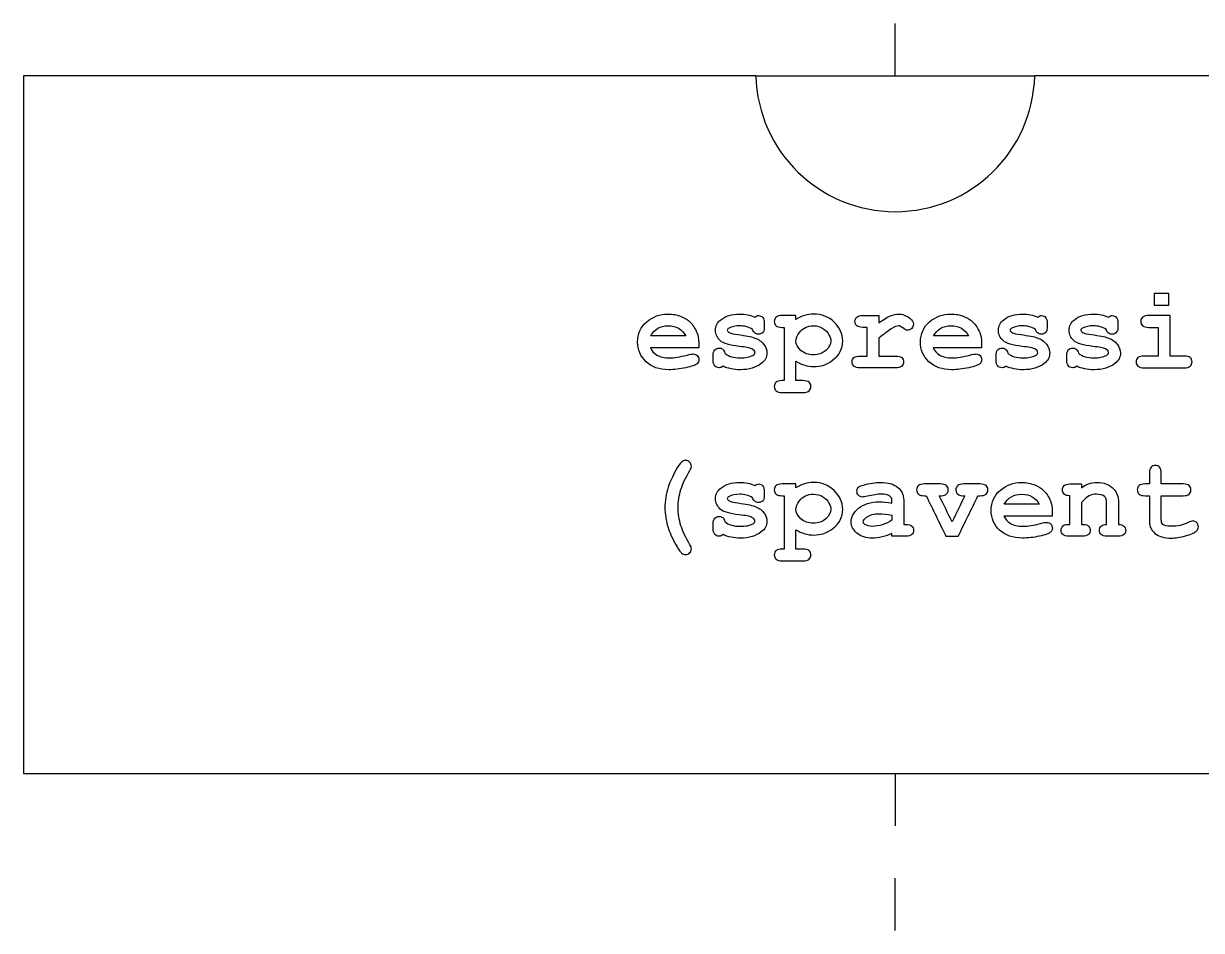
# Model space of a CAD drawing. Header units: millimetres. Extents: x 20 to 629, y 4 to 485.
# Drawn here: x 180 to 247.6, y 91 to 143 of the extents above; entities that cross this region are included whole.
import ezdxf

# ---------------------------------------------------------------- set-up
doc = ezdxf.new("R2010")
doc.units = ezdxf.units.MM
doc.header["$MEASUREMENT"] = 0
doc.layers.add('incisione', color=6, linetype='Continuous', true_color=0xff00ff)
doc.layers.add('taglio', color=178, linetype='Continuous', true_color=0x000000)

msp = doc.modelspace()

# ---------------------------------------------------------------- linework, layer by layer
at = {"layer": 'incisione'}
for points in [[(230, 140), (230, 143)], [(230, 100), (230, 97)], [(230, 91), (230, 94)]]:
    msp.add_lwpolyline(points, dxfattribs=at)
msp.add_lwpolyline([(245.663, 127.541), (245.663, 126.825), (244.858, 126.825), (244.858, 127.541)], close=True, dxfattribs=at)
for points, knots in [([(218.726, 124.415), (218.726, 124.511), (218.726, 124.607), (218.726, 124.702), (218.726, 124.923), (218.691, 125.116), (218.62, 125.283), (218.517, 125.523), (218.386, 125.725), (218.228, 125.887), (218.116, 126), (217.944, 126.104), (217.715, 126.201), (217.485, 126.298), (217.232, 126.346), (216.957, 126.346), (216.499, 126.346), (216.095, 126.197), (215.744, 125.899), (215.393, 125.601), (215.218, 125.214), (215.218, 124.739), (215.218, 124.292), (215.38, 123.916), (215.705, 123.61), (216.029, 123.304), (216.462, 123.151), (217.003, 123.151), (217.318, 123.151), (217.646, 123.188), (217.987, 123.262), (218.328, 123.336), (218.542, 123.413), (218.63, 123.495), (218.696, 123.556), (218.729, 123.631), (218.729, 123.719), (218.729, 123.816), (218.699, 123.896), (218.637, 123.96), (218.575, 124.024), (218.499, 124.056), (218.409, 124.056), (218.343, 124.056), (218.224, 124.034), (218.053, 123.99), (217.637, 123.882), (217.304, 123.828), (217.053, 123.828), (216.747, 123.828), (216.504, 123.882), (216.325, 123.99), (216.146, 124.097), (216.021, 124.239), (215.95, 124.415), (216.876, 124.415), (217.801, 124.415), (218.726, 124.415)], [-19, -19, -19, -19, -18, -18, -18, -17, -17, -17, -16, -16, -16, -15, -15, -15, -14, -14, -14, -13, -13, -13, -12, -12, -12, -11, -11, -11, -10, -10, -10, -9, -9, -9, -8, -8, -8, -7, -7, -7, -6, -6, -6, -5, -5, -5, -4, -4, -4, -3, -3, -3, -2, -2, -2, -1, -1, -1, 0, 0, 0, 0]), ([(221.815, 125.465), (221.833, 125.381), (221.872, 125.314), (221.934, 125.264), (221.996, 125.213), (222.067, 125.188), (222.149, 125.188), (222.27, 125.188), (222.365, 125.238), (222.436, 125.339), (222.471, 125.392), (222.488, 125.492), (222.488, 125.64), (222.488, 125.695), (222.488, 125.75), (222.488, 125.805), (222.488, 125.968), (222.458, 126.084), (222.396, 126.153), (222.334, 126.222), (222.257, 126.257), (222.165, 126.257), (222.134, 126.257), (222.101, 126.249), (222.064, 126.234), (222.028, 126.218), (221.989, 126.195), (221.947, 126.165), (221.815, 126.226), (221.677, 126.272), (221.533, 126.302), (221.389, 126.331), (221.239, 126.346), (221.083, 126.346), (220.634, 126.346), (220.271, 126.236), (219.993, 126.016), (219.789, 125.855), (219.686, 125.654), (219.686, 125.412), (219.686, 125.177), (219.778, 124.979), (219.96, 124.818), (220.143, 124.655), (220.506, 124.545), (221.05, 124.488), (221.415, 124.448), (221.656, 124.4), (221.772, 124.343), (221.889, 124.286), (221.947, 124.213), (221.947, 124.125), (221.947, 124.072), (221.906, 124.022), (221.825, 123.973), (221.653, 123.876), (221.413, 123.828), (221.102, 123.828), (220.913, 123.828), (220.746, 123.85), (220.601, 123.896), (220.455, 123.941), (220.331, 124.007), (220.228, 124.095), (220.197, 124.205), (220.154, 124.283), (220.099, 124.328), (220.044, 124.373), (219.976, 124.396), (219.894, 124.396), (219.793, 124.396), (219.711, 124.361), (219.649, 124.292), (219.586, 124.222), (219.554, 124.106), (219.554, 123.943), (219.554, 123.868), (219.554, 123.792), (219.554, 123.716), (219.554, 123.553), (219.586, 123.437), (219.649, 123.368), (219.711, 123.298), (219.795, 123.264), (219.901, 123.264), (219.941, 123.264), (219.979, 123.271), (220.017, 123.287), (220.054, 123.302), (220.089, 123.324), (220.122, 123.353), (220.261, 123.287), (220.413, 123.237), (220.579, 123.202), (220.745, 123.168), (220.926, 123.151), (221.122, 123.151), (221.611, 123.151), (222.008, 123.269), (222.314, 123.504), (222.527, 123.667), (222.634, 123.87), (222.634, 124.112), (222.634, 124.29), (222.571, 124.459), (222.446, 124.62), (222.32, 124.781), (222.142, 124.902), (221.911, 124.983), (221.735, 125.045), (221.422, 125.106), (220.974, 125.168), (220.729, 125.201), (220.572, 125.235), (220.502, 125.27), (220.409, 125.319), (220.363, 125.368), (220.363, 125.419), (220.363, 125.463), (220.397, 125.503), (220.465, 125.541), (220.619, 125.627), (220.827, 125.669), (221.089, 125.669), (221.221, 125.669), (221.348, 125.652), (221.469, 125.618), (221.59, 125.584), (221.705, 125.533), (221.815, 125.465)], [-43, -43, -43, -43, -42, -42, -42, -41, -41, -41, -40, -40, -40, -39, -39, -39, -38, -38, -38, -37, -37, -37, -36, -36, -36, -35, -35, -35, -34, -34, -34, -33, -33, -33, -32, -32, -32, -31, -31, -31, -30, -30, -30, -29, -29, -29, -28, -28, -28, -27, -27, -27, -26, -26, -26, -25, -25, -25, -24, -24, -24, -23, -23, -23, -22, -22, -22, -21, -21, -21, -20, -20, -20, -19, -19, -19, -18, -18, -18, -17, -17, -17, -16, -16, -16, -15, -15, -15, -14, -14, -14, -13, -13, -13, -12, -12, -12, -11, -11, -11, -10, -10, -10, -9, -9, -9, -8, -8, -8, -7, -7, -7, -6, -6, -6, -5, -5, -5, -4, -4, -4, -3, -3, -3, -2, -2, -2, -1, -1, -1, 0, 0, 0, 0]), ([(224.3, 123.633), (224.3, 123.264), (224.3, 122.894), (224.3, 122.524), (224.436, 122.524), (224.571, 122.524), (224.706, 122.524), (224.869, 122.524), (224.985, 122.493), (225.054, 122.43), (225.124, 122.368), (225.158, 122.286), (225.158, 122.184), (225.158, 122.085), (225.124, 122.004), (225.054, 121.942), (224.985, 121.879), (224.869, 121.848), (224.706, 121.848), (224.307, 121.848), (223.908, 121.848), (223.508, 121.848), (223.345, 121.848), (223.229, 121.879), (223.16, 121.942), (223.091, 122.004), (223.056, 122.085), (223.056, 122.184), (223.056, 122.286), (223.091, 122.368), (223.162, 122.43), (223.232, 122.493), (223.348, 122.524), (223.508, 122.524), (223.547, 122.524), (223.585, 122.524), (223.624, 122.524), (223.624, 123.543), (223.624, 124.562), (223.624, 125.58), (223.585, 125.58), (223.547, 125.58), (223.508, 125.58), (223.345, 125.58), (223.229, 125.612), (223.16, 125.674), (223.091, 125.737), (223.056, 125.819), (223.056, 125.92), (223.056, 126.019), (223.091, 126.1), (223.16, 126.163), (223.229, 126.226), (223.345, 126.257), (223.508, 126.257), (223.772, 126.257), (224.036, 126.257), (224.3, 126.257), (224.3, 126.18), (224.3, 126.103), (224.3, 126.026), (224.459, 126.134), (224.623, 126.214), (224.792, 126.267), (224.961, 126.32), (225.135, 126.346), (225.314, 126.346), (225.776, 126.346), (226.169, 126.189), (226.495, 125.876), (226.821, 125.562), (226.983, 125.203), (226.983, 124.798), (226.983, 124.352), (226.791, 123.983), (226.406, 123.693), (226.085, 123.451), (225.723, 123.33), (225.32, 123.33), (225.146, 123.33), (224.975, 123.355), (224.805, 123.405), (224.636, 123.456), (224.468, 123.532), (224.3, 123.633)], [0, 0, 0, 0, 1, 1, 1, 2, 2, 2, 3, 3, 3, 4, 4, 4, 5, 5, 5, 6, 6, 6, 7, 7, 7, 8, 8, 8, 9, 9, 9, 10, 10, 10, 11, 11, 11, 12, 12, 12, 13, 13, 13, 14, 14, 14, 15, 15, 15, 16, 16, 16, 17, 17, 17, 18, 18, 18, 19, 19, 19, 20, 20, 20, 21, 21, 21, 22, 22, 22, 23, 23, 23, 24, 24, 24, 25, 25, 25, 26, 26, 26, 27, 27, 27, 28, 28, 28, 28]), ([(229.056, 126.257), (228.749, 126.257), (228.442, 126.257), (228.135, 126.257), (227.972, 126.257), (227.856, 126.226), (227.787, 126.163), (227.718, 126.1), (227.683, 126.019), (227.683, 125.92), (227.683, 125.819), (227.718, 125.737), (227.787, 125.674), (227.856, 125.612), (227.972, 125.58), (228.135, 125.58), (228.217, 125.58), (228.298, 125.58), (228.38, 125.58), (228.38, 125.033), (228.38, 124.485), (228.38, 123.937), (228.245, 123.937), (228.111, 123.937), (227.977, 123.937), (227.814, 123.937), (227.698, 123.905), (227.629, 123.843), (227.559, 123.78), (227.525, 123.699), (227.525, 123.6), (227.525, 123.499), (227.559, 123.417), (227.629, 123.354), (227.698, 123.292), (227.814, 123.26), (227.977, 123.26), (228.658, 123.26), (229.339, 123.26), (230.02, 123.26), (230.183, 123.26), (230.299, 123.292), (230.368, 123.354), (230.437, 123.417), (230.472, 123.498), (230.472, 123.597), (230.472, 123.698), (230.437, 123.78), (230.368, 123.843), (230.299, 123.905), (230.183, 123.937), (230.02, 123.937), (229.699, 123.937), (229.377, 123.937), (229.056, 123.937), (229.056, 124.277), (229.056, 124.617), (229.056, 124.957), (229.338, 125.194), (229.573, 125.372), (229.761, 125.491), (229.949, 125.61), (230.09, 125.669), (230.185, 125.669), (230.257, 125.669), (230.34, 125.628), (230.432, 125.544), (230.525, 125.46), (230.613, 125.419), (230.696, 125.419), (230.791, 125.419), (230.872, 125.452), (230.939, 125.519), (231.006, 125.586), (231.04, 125.668), (231.04, 125.765), (231.04, 125.88), (230.969, 125.992), (230.828, 126.102), (230.622, 126.265), (230.408, 126.346), (230.188, 126.346), (230.045, 126.346), (229.892, 126.312), (229.728, 126.244), (229.564, 126.176), (229.34, 126.039), (229.056, 125.835), (229.056, 125.975), (229.056, 126.116), (229.056, 126.257)], [-30, -30, -30, -30, -29, -29, -29, -28, -28, -28, -27, -27, -27, -26, -26, -26, -25, -25, -25, -24, -24, -24, -23, -23, -23, -22, -22, -22, -21, -21, -21, -20, -20, -20, -19, -19, -19, -18, -18, -18, -17, -17, -17, -16, -16, -16, -15, -15, -15, -14, -14, -14, -13, -13, -13, -12, -12, -12, -11, -11, -11, -10, -10, -10, -9, -9, -9, -8, -8, -8, -7, -7, -7, -6, -6, -6, -5, -5, -5, -4, -4, -4, -3, -3, -3, -2, -2, -2, -1, -1, -1, 0, 0, 0, 0]), ([(234.95, 124.415), (234.95, 124.511), (234.95, 124.607), (234.95, 124.702), (234.95, 124.923), (234.915, 125.116), (234.845, 125.283), (234.741, 125.523), (234.611, 125.725), (234.452, 125.887), (234.34, 126), (234.169, 126.104), (233.939, 126.201), (233.709, 126.298), (233.457, 126.346), (233.182, 126.346), (232.724, 126.346), (232.32, 126.197), (231.969, 125.899), (231.618, 125.601), (231.442, 125.214), (231.442, 124.739), (231.442, 124.292), (231.605, 123.916), (231.929, 123.61), (232.254, 123.304), (232.686, 123.151), (233.228, 123.151), (233.542, 123.151), (233.87, 123.188), (234.211, 123.262), (234.552, 123.336), (234.767, 123.413), (234.855, 123.495), (234.921, 123.556), (234.954, 123.631), (234.954, 123.719), (234.954, 123.816), (234.923, 123.896), (234.861, 123.96), (234.8, 124.024), (234.724, 124.056), (234.634, 124.056), (234.568, 124.056), (234.449, 124.034), (234.277, 123.99), (233.861, 123.882), (233.528, 123.828), (233.277, 123.828), (232.971, 123.828), (232.729, 123.882), (232.55, 123.99), (232.37, 124.097), (232.245, 124.239), (232.175, 124.415), (233.1, 124.415), (234.025, 124.415), (234.95, 124.415)], [-19, -19, -19, -19, -18, -18, -18, -17, -17, -17, -16, -16, -16, -15, -15, -15, -14, -14, -14, -13, -13, -13, -12, -12, -12, -11, -11, -11, -10, -10, -10, -9, -9, -9, -8, -8, -8, -7, -7, -7, -6, -6, -6, -5, -5, -5, -4, -4, -4, -3, -3, -3, -2, -2, -2, -1, -1, -1, 0, 0, 0, 0]), ([(238.04, 125.465), (238.057, 125.381), (238.097, 125.314), (238.158, 125.264), (238.22, 125.213), (238.292, 125.188), (238.373, 125.188), (238.494, 125.188), (238.59, 125.238), (238.66, 125.339), (238.695, 125.392), (238.713, 125.492), (238.713, 125.64), (238.713, 125.695), (238.713, 125.75), (238.713, 125.805), (238.713, 125.968), (238.682, 126.084), (238.62, 126.153), (238.559, 126.222), (238.482, 126.257), (238.389, 126.257), (238.359, 126.257), (238.325, 126.249), (238.289, 126.234), (238.252, 126.218), (238.213, 126.195), (238.172, 126.165), (238.04, 126.226), (237.902, 126.272), (237.757, 126.302), (237.613, 126.331), (237.463, 126.346), (237.307, 126.346), (236.858, 126.346), (236.495, 126.236), (236.218, 126.016), (236.013, 125.855), (235.911, 125.654), (235.911, 125.412), (235.911, 125.177), (236.002, 124.979), (236.185, 124.818), (236.367, 124.655), (236.73, 124.545), (237.274, 124.488), (237.639, 124.448), (237.88, 124.4), (237.997, 124.343), (238.113, 124.286), (238.172, 124.213), (238.172, 124.125), (238.172, 124.072), (238.131, 124.022), (238.05, 123.973), (237.878, 123.876), (237.637, 123.828), (237.327, 123.828), (237.138, 123.828), (236.97, 123.85), (236.825, 123.896), (236.68, 123.941), (236.556, 124.007), (236.452, 124.095), (236.421, 124.205), (236.378, 124.283), (236.323, 124.328), (236.268, 124.373), (236.2, 124.396), (236.119, 124.396), (236.018, 124.396), (235.936, 124.361), (235.873, 124.292), (235.81, 124.222), (235.779, 124.106), (235.779, 123.943), (235.779, 123.868), (235.779, 123.792), (235.779, 123.716), (235.779, 123.553), (235.81, 123.437), (235.873, 123.368), (235.936, 123.298), (236.02, 123.264), (236.125, 123.264), (236.165, 123.264), (236.204, 123.271), (236.241, 123.287), (236.278, 123.302), (236.314, 123.324), (236.347, 123.353), (236.485, 123.287), (236.638, 123.237), (236.804, 123.202), (236.97, 123.168), (237.151, 123.151), (237.347, 123.151), (237.835, 123.151), (238.232, 123.269), (238.538, 123.504), (238.751, 123.667), (238.858, 123.87), (238.858, 124.112), (238.858, 124.29), (238.795, 124.459), (238.67, 124.62), (238.545, 124.781), (238.366, 124.902), (238.135, 124.983), (237.959, 125.045), (237.647, 125.106), (237.198, 125.168), (236.954, 125.201), (236.796, 125.235), (236.726, 125.27), (236.634, 125.319), (236.587, 125.368), (236.587, 125.419), (236.587, 125.463), (236.622, 125.503), (236.69, 125.541), (236.844, 125.627), (237.052, 125.669), (237.314, 125.669), (237.446, 125.669), (237.572, 125.652), (237.693, 125.618), (237.814, 125.584), (237.93, 125.533), (238.04, 125.465)], [-43, -43, -43, -43, -42, -42, -42, -41, -41, -41, -40, -40, -40, -39, -39, -39, -38, -38, -38, -37, -37, -37, -36, -36, -36, -35, -35, -35, -34, -34, -34, -33, -33, -33, -32, -32, -32, -31, -31, -31, -30, -30, -30, -29, -29, -29, -28, -28, -28, -27, -27, -27, -26, -26, -26, -25, -25, -25, -24, -24, -24, -23, -23, -23, -22, -22, -22, -21, -21, -21, -20, -20, -20, -19, -19, -19, -18, -18, -18, -17, -17, -17, -16, -16, -16, -15, -15, -15, -14, -14, -14, -13, -13, -13, -12, -12, -12, -11, -11, -11, -10, -10, -10, -9, -9, -9, -8, -8, -8, -7, -7, -7, -6, -6, -6, -5, -5, -5, -4, -4, -4, -3, -3, -3, -2, -2, -2, -1, -1, -1, 0, 0, 0, 0]), ([(242.096, 125.465), (242.113, 125.381), (242.153, 125.314), (242.215, 125.264), (242.276, 125.213), (242.348, 125.188), (242.429, 125.188), (242.55, 125.188), (242.646, 125.238), (242.716, 125.339), (242.751, 125.392), (242.769, 125.492), (242.769, 125.64), (242.769, 125.695), (242.769, 125.75), (242.769, 125.805), (242.769, 125.968), (242.738, 126.084), (242.677, 126.153), (242.615, 126.222), (242.538, 126.257), (242.446, 126.257), (242.415, 126.257), (242.381, 126.249), (242.345, 126.234), (242.309, 126.218), (242.27, 126.195), (242.228, 126.165), (242.096, 126.226), (241.958, 126.272), (241.814, 126.302), (241.669, 126.331), (241.519, 126.346), (241.363, 126.346), (240.914, 126.346), (240.551, 126.236), (240.274, 126.016), (240.069, 125.855), (239.967, 125.654), (239.967, 125.412), (239.967, 125.177), (240.058, 124.979), (240.241, 124.818), (240.424, 124.655), (240.787, 124.545), (241.33, 124.488), (241.695, 124.448), (241.936, 124.4), (242.053, 124.343), (242.169, 124.286), (242.228, 124.213), (242.228, 124.125), (242.228, 124.072), (242.187, 124.022), (242.106, 123.973), (241.934, 123.876), (241.693, 123.828), (241.383, 123.828), (241.194, 123.828), (241.026, 123.85), (240.881, 123.896), (240.736, 123.941), (240.612, 124.007), (240.508, 124.095), (240.477, 124.205), (240.435, 124.283), (240.38, 124.328), (240.325, 124.373), (240.256, 124.396), (240.175, 124.396), (240.074, 124.396), (239.992, 124.361), (239.929, 124.292), (239.866, 124.222), (239.835, 124.106), (239.835, 123.943), (239.835, 123.868), (239.835, 123.792), (239.835, 123.716), (239.835, 123.553), (239.866, 123.437), (239.929, 123.368), (239.992, 123.298), (240.076, 123.264), (240.182, 123.264), (240.221, 123.264), (240.26, 123.271), (240.297, 123.287), (240.334, 123.302), (240.37, 123.324), (240.403, 123.353), (240.541, 123.287), (240.694, 123.237), (240.86, 123.202), (241.026, 123.168), (241.207, 123.151), (241.403, 123.151), (241.891, 123.151), (242.288, 123.269), (242.594, 123.504), (242.807, 123.667), (242.914, 123.87), (242.914, 124.112), (242.914, 124.29), (242.851, 124.459), (242.726, 124.62), (242.601, 124.781), (242.422, 124.902), (242.191, 124.983), (242.015, 125.045), (241.703, 125.106), (241.254, 125.168), (241.01, 125.201), (240.853, 125.235), (240.782, 125.27), (240.69, 125.319), (240.644, 125.368), (240.644, 125.419), (240.644, 125.463), (240.678, 125.503), (240.746, 125.541), (240.9, 125.627), (241.108, 125.669), (241.37, 125.669), (241.502, 125.669), (241.628, 125.652), (241.749, 125.618), (241.87, 125.584), (241.986, 125.533), (242.096, 125.465)], [-43, -43, -43, -43, -42, -42, -42, -41, -41, -41, -40, -40, -40, -39, -39, -39, -38, -38, -38, -37, -37, -37, -36, -36, -36, -35, -35, -35, -34, -34, -34, -33, -33, -33, -32, -32, -32, -31, -31, -31, -30, -30, -30, -29, -29, -29, -28, -28, -28, -27, -27, -27, -26, -26, -26, -25, -25, -25, -24, -24, -24, -23, -23, -23, -22, -22, -22, -21, -21, -21, -20, -20, -20, -19, -19, -19, -18, -18, -18, -17, -17, -17, -16, -16, -16, -15, -15, -15, -14, -14, -14, -13, -13, -13, -12, -12, -12, -11, -11, -11, -10, -10, -10, -9, -9, -9, -8, -8, -8, -7, -7, -7, -6, -6, -6, -5, -5, -5, -4, -4, -4, -3, -3, -3, -2, -2, -2, -1, -1, -1, 0, 0, 0, 0]), ([(217.977, 125.092), (217.873, 125.286), (217.738, 125.43), (217.571, 125.526), (217.404, 125.622), (217.205, 125.669), (216.974, 125.669), (216.745, 125.669), (216.547, 125.622), (216.38, 125.526), (216.212, 125.43), (216.076, 125.286), (215.97, 125.092), (216.639, 125.092), (217.308, 125.092), (217.977, 125.092)], [0, 0, 0, 0, 1, 1, 1, 2, 2, 2, 3, 3, 3, 4, 4, 4, 5, 5, 5, 5]), ([(226.307, 124.795), (226.307, 124.89), (226.27, 125.01), (226.195, 125.156), (226.12, 125.303), (226.005, 125.425), (225.85, 125.523), (225.695, 125.621), (225.513, 125.669), (225.304, 125.669), (224.967, 125.669), (224.7, 125.543), (224.502, 125.29), (224.367, 125.116), (224.3, 124.949), (224.3, 124.788), (224.3, 124.608), (224.397, 124.432), (224.589, 124.262), (224.782, 124.091), (225.02, 124.006), (225.304, 124.006), (225.59, 124.006), (225.828, 124.091), (226.02, 124.26), (226.211, 124.43), (226.307, 124.608), (226.307, 124.795)], [0, 0, 0, 0, 1, 1, 1, 2, 2, 2, 3, 3, 3, 4, 4, 4, 5, 5, 5, 6, 6, 6, 7, 7, 7, 8, 8, 8, 9, 9, 9, 9]), ([(234.201, 125.092), (234.098, 125.286), (233.963, 125.43), (233.795, 125.526), (233.628, 125.622), (233.429, 125.669), (233.198, 125.669), (232.969, 125.669), (232.771, 125.622), (232.604, 125.526), (232.437, 125.43), (232.3, 125.286), (232.195, 125.092), (232.864, 125.092), (233.532, 125.092), (234.201, 125.092)], [0, 0, 0, 0, 1, 1, 1, 2, 2, 2, 3, 3, 3, 4, 4, 4, 5, 5, 5, 5]), ([(245.756, 126.257), (245.756, 125.484), (245.756, 124.71), (245.756, 123.937), (246.026, 123.937), (246.297, 123.937), (246.568, 123.937), (246.73, 123.937), (246.847, 123.905), (246.916, 123.843), (246.985, 123.78), (247.02, 123.698), (247.02, 123.597), (247.02, 123.498), (246.985, 123.417), (246.916, 123.354), (246.847, 123.292), (246.73, 123.26), (246.568, 123.26), (245.801, 123.26), (245.034, 123.26), (244.267, 123.26), (244.105, 123.26), (243.988, 123.292), (243.919, 123.354), (243.85, 123.417), (243.815, 123.499), (243.815, 123.6), (243.815, 123.699), (243.85, 123.78), (243.919, 123.843), (243.988, 123.905), (244.105, 123.937), (244.267, 123.937), (244.538, 123.937), (244.809, 123.937), (245.079, 123.937), (245.079, 124.485), (245.079, 125.033), (245.079, 125.58), (244.898, 125.58), (244.716, 125.58), (244.535, 125.58), (244.374, 125.58), (244.259, 125.612), (244.188, 125.674), (244.118, 125.737), (244.083, 125.819), (244.083, 125.92), (244.083, 126.019), (244.117, 126.1), (244.186, 126.163), (244.256, 126.226), (244.372, 126.257), (244.535, 126.257), (244.942, 126.257), (245.349, 126.257), (245.756, 126.257)], [0, 0, 0, 0, 1, 1, 1, 2, 2, 2, 3, 3, 3, 4, 4, 4, 5, 5, 5, 6, 6, 6, 7, 7, 7, 8, 8, 8, 9, 9, 9, 10, 10, 10, 11, 11, 11, 12, 12, 12, 13, 13, 13, 14, 14, 14, 15, 15, 15, 16, 16, 16, 17, 17, 17, 18, 18, 18, 19, 19, 19, 19]), ([(216.785, 115.248), (216.785, 115.633), (216.849, 116.022), (216.977, 116.416), (217.072, 116.707), (217.218, 117.03), (217.416, 117.387), (217.559, 117.642), (217.664, 117.799), (217.733, 117.857), (217.801, 117.915), (217.877, 117.944), (217.96, 117.944), (218.057, 117.944), (218.139, 117.911), (218.205, 117.845), (218.271, 117.779), (218.304, 117.7), (218.304, 117.608), (218.304, 117.544), (218.277, 117.468), (218.224, 117.38), (217.987, 116.991), (217.814, 116.625), (217.705, 116.284), (217.596, 115.943), (217.541, 115.598), (217.541, 115.248), (217.541, 114.896), (217.596, 114.549), (217.705, 114.208), (217.814, 113.867), (217.987, 113.502), (218.224, 113.113), (218.277, 113.027), (218.304, 112.951), (218.304, 112.885), (218.304, 112.793), (218.271, 112.713), (218.205, 112.647), (218.139, 112.581), (218.057, 112.548), (217.96, 112.548), (217.879, 112.548), (217.807, 112.575), (217.746, 112.628), (217.658, 112.705), (217.541, 112.877), (217.396, 113.146), (217.187, 113.535), (217.044, 113.856), (216.967, 114.109), (216.846, 114.497), (216.785, 114.876), (216.785, 115.248)], [0, 0, 0, 0, 1, 1, 1, 2, 2, 2, 3, 3, 3, 4, 4, 4, 5, 5, 5, 6, 6, 6, 7, 7, 7, 8, 8, 8, 9, 9, 9, 10, 10, 10, 11, 11, 11, 12, 12, 12, 13, 13, 13, 14, 14, 14, 15, 15, 15, 16, 16, 16, 17, 17, 17, 18, 18, 18, 18]), ([(245.254, 115.925), (245.254, 115.472), (245.254, 115.02), (245.254, 114.568), (245.254, 114.423), (245.284, 114.327), (245.343, 114.281), (245.436, 114.208), (245.601, 114.172), (245.838, 114.172), (246.184, 114.172), (246.503, 114.246), (246.795, 114.393), (246.908, 114.45), (246.996, 114.479), (247.059, 114.479), (247.147, 114.479), (247.224, 114.446), (247.289, 114.38), (247.354, 114.314), (247.386, 114.234), (247.386, 114.139), (247.386, 114.051), (247.351, 113.975), (247.281, 113.911), (247.173, 113.808), (246.96, 113.713), (246.642, 113.626), (246.324, 113.539), (246.056, 113.496), (245.838, 113.496), (245.418, 113.496), (245.103, 113.586), (244.893, 113.768), (244.683, 113.949), (244.578, 114.172), (244.578, 114.436), (244.578, 114.932), (244.578, 115.428), (244.578, 115.925), (244.496, 115.925), (244.415, 115.925), (244.333, 115.925), (244.171, 115.925), (244.054, 115.956), (243.985, 116.019), (243.916, 116.081), (243.881, 116.163), (243.881, 116.264), (243.881, 116.364), (243.916, 116.444), (243.985, 116.507), (244.054, 116.57), (244.171, 116.601), (244.333, 116.601), (244.415, 116.601), (244.496, 116.601), (244.578, 116.601), (244.578, 116.805), (244.578, 117.008), (244.578, 117.212), (244.578, 117.375), (244.609, 117.491), (244.672, 117.56), (244.734, 117.629), (244.816, 117.664), (244.917, 117.664), (245.017, 117.664), (245.097, 117.629), (245.16, 117.56), (245.223, 117.491), (245.254, 117.375), (245.254, 117.212), (245.254, 117.008), (245.254, 116.805), (245.254, 116.601), (245.671, 116.601), (246.088, 116.601), (246.505, 116.601), (246.668, 116.601), (246.784, 116.57), (246.853, 116.507), (246.922, 116.444), (246.957, 116.362), (246.957, 116.261), (246.957, 116.162), (246.922, 116.081), (246.853, 116.019), (246.784, 115.956), (246.668, 115.925), (246.505, 115.925), (246.088, 115.925), (245.671, 115.925), (245.254, 115.925)], [0, 0, 0, 0, 1, 1, 1, 2, 2, 2, 3, 3, 3, 4, 4, 4, 5, 5, 5, 6, 6, 6, 7, 7, 7, 8, 8, 8, 9, 9, 9, 10, 10, 10, 11, 11, 11, 12, 12, 12, 13, 13, 13, 14, 14, 14, 15, 15, 15, 16, 16, 16, 17, 17, 17, 18, 18, 18, 19, 19, 19, 20, 20, 20, 21, 21, 21, 22, 22, 22, 23, 23, 23, 24, 24, 24, 25, 25, 25, 26, 26, 26, 27, 27, 27, 28, 28, 28, 29, 29, 29, 30, 30, 30, 31, 31, 31, 31]), ([(221.815, 115.809), (221.833, 115.725), (221.872, 115.658), (221.934, 115.608), (221.996, 115.557), (222.067, 115.532), (222.149, 115.532), (222.27, 115.532), (222.365, 115.582), (222.436, 115.684), (222.471, 115.736), (222.488, 115.837), (222.488, 115.984), (222.488, 116.039), (222.488, 116.094), (222.488, 116.149), (222.488, 116.312), (222.458, 116.428), (222.396, 116.497), (222.334, 116.566), (222.257, 116.601), (222.165, 116.601), (222.134, 116.601), (222.101, 116.593), (222.064, 116.578), (222.028, 116.563), (221.989, 116.54), (221.947, 116.509), (221.815, 116.57), (221.677, 116.616), (221.533, 116.646), (221.389, 116.675), (221.239, 116.69), (221.083, 116.69), (220.634, 116.69), (220.271, 116.58), (219.993, 116.36), (219.789, 116.2), (219.686, 115.998), (219.686, 115.756), (219.686, 115.521), (219.778, 115.323), (219.96, 115.162), (220.143, 114.999), (220.506, 114.889), (221.05, 114.832), (221.415, 114.793), (221.656, 114.744), (221.772, 114.687), (221.889, 114.63), (221.947, 114.557), (221.947, 114.469), (221.947, 114.416), (221.906, 114.366), (221.825, 114.317), (221.653, 114.22), (221.413, 114.172), (221.102, 114.172), (220.913, 114.172), (220.746, 114.195), (220.601, 114.24), (220.455, 114.285), (220.331, 114.351), (220.228, 114.439), (220.197, 114.549), (220.154, 114.627), (220.099, 114.672), (220.044, 114.717), (219.976, 114.74), (219.894, 114.74), (219.793, 114.74), (219.711, 114.705), (219.649, 114.636), (219.586, 114.566), (219.554, 114.45), (219.554, 114.288), (219.554, 114.212), (219.554, 114.136), (219.554, 114.06), (219.554, 113.897), (219.586, 113.781), (219.649, 113.712), (219.711, 113.642), (219.795, 113.608), (219.901, 113.608), (219.941, 113.608), (219.979, 113.615), (220.017, 113.631), (220.054, 113.646), (220.089, 113.668), (220.122, 113.697), (220.261, 113.631), (220.413, 113.581), (220.579, 113.547), (220.745, 113.513), (220.926, 113.496), (221.122, 113.496), (221.611, 113.496), (222.008, 113.613), (222.314, 113.849), (222.527, 114.011), (222.634, 114.214), (222.634, 114.456), (222.634, 114.634), (222.571, 114.804), (222.446, 114.964), (222.32, 115.125), (222.142, 115.246), (221.911, 115.327), (221.735, 115.389), (221.422, 115.45), (220.974, 115.512), (220.729, 115.545), (220.572, 115.579), (220.502, 115.614), (220.409, 115.663), (220.363, 115.712), (220.363, 115.763), (220.363, 115.807), (220.397, 115.848), (220.465, 115.885), (220.619, 115.971), (220.827, 116.014), (221.089, 116.014), (221.221, 116.014), (221.348, 115.997), (221.469, 115.963), (221.59, 115.928), (221.705, 115.877), (221.815, 115.809)], [-43, -43, -43, -43, -42, -42, -42, -41, -41, -41, -40, -40, -40, -39, -39, -39, -38, -38, -38, -37, -37, -37, -36, -36, -36, -35, -35, -35, -34, -34, -34, -33, -33, -33, -32, -32, -32, -31, -31, -31, -30, -30, -30, -29, -29, -29, -28, -28, -28, -27, -27, -27, -26, -26, -26, -25, -25, -25, -24, -24, -24, -23, -23, -23, -22, -22, -22, -21, -21, -21, -20, -20, -20, -19, -19, -19, -18, -18, -18, -17, -17, -17, -16, -16, -16, -15, -15, -15, -14, -14, -14, -13, -13, -13, -12, -12, -12, -11, -11, -11, -10, -10, -10, -9, -9, -9, -8, -8, -8, -7, -7, -7, -6, -6, -6, -5, -5, -5, -4, -4, -4, -3, -3, -3, -2, -2, -2, -1, -1, -1, 0, 0, 0, 0]), ([(224.3, 113.977), (224.3, 113.608), (224.3, 113.238), (224.3, 112.868), (224.436, 112.868), (224.571, 112.868), (224.706, 112.868), (224.869, 112.868), (224.985, 112.837), (225.054, 112.774), (225.124, 112.712), (225.158, 112.63), (225.158, 112.529), (225.158, 112.43), (225.124, 112.349), (225.054, 112.286), (224.985, 112.223), (224.869, 112.192), (224.706, 112.192), (224.307, 112.192), (223.908, 112.192), (223.508, 112.192), (223.345, 112.192), (223.229, 112.223), (223.16, 112.286), (223.091, 112.349), (223.056, 112.43), (223.056, 112.529), (223.056, 112.63), (223.091, 112.712), (223.162, 112.774), (223.232, 112.837), (223.348, 112.868), (223.508, 112.868), (223.547, 112.868), (223.585, 112.868), (223.624, 112.868), (223.624, 113.887), (223.624, 114.906), (223.624, 115.925), (223.585, 115.925), (223.547, 115.925), (223.508, 115.925), (223.345, 115.925), (223.229, 115.956), (223.16, 116.019), (223.091, 116.081), (223.056, 116.163), (223.056, 116.264), (223.056, 116.364), (223.091, 116.444), (223.16, 116.507), (223.229, 116.57), (223.345, 116.601), (223.508, 116.601), (223.772, 116.601), (224.036, 116.601), (224.3, 116.601), (224.3, 116.524), (224.3, 116.447), (224.3, 116.37), (224.459, 116.478), (224.623, 116.558), (224.792, 116.611), (224.961, 116.664), (225.135, 116.69), (225.314, 116.69), (225.776, 116.69), (226.169, 116.533), (226.495, 116.22), (226.821, 115.906), (226.983, 115.547), (226.983, 115.142), (226.983, 114.696), (226.791, 114.327), (226.406, 114.037), (226.085, 113.795), (225.723, 113.674), (225.32, 113.674), (225.146, 113.674), (224.975, 113.699), (224.805, 113.75), (224.636, 113.8), (224.468, 113.876), (224.3, 113.977)], [0, 0, 0, 0, 1, 1, 1, 2, 2, 2, 3, 3, 3, 4, 4, 4, 5, 5, 5, 6, 6, 6, 7, 7, 7, 8, 8, 8, 9, 9, 9, 10, 10, 10, 11, 11, 11, 12, 12, 12, 13, 13, 13, 14, 14, 14, 15, 15, 15, 16, 16, 16, 17, 17, 17, 18, 18, 18, 19, 19, 19, 20, 20, 20, 21, 21, 21, 22, 22, 22, 23, 23, 23, 24, 24, 24, 25, 25, 25, 26, 26, 26, 27, 27, 27, 28, 28, 28, 28]), ([(229.805, 113.604), (230.069, 113.604), (230.333, 113.604), (230.597, 113.604), (230.76, 113.604), (230.876, 113.636), (230.946, 113.698), (231.015, 113.761), (231.05, 113.842), (231.05, 113.941), (231.05, 114.042), (231.015, 114.124), (230.946, 114.187), (230.876, 114.25), (230.76, 114.281), (230.597, 114.281), (230.559, 114.281), (230.52, 114.281), (230.482, 114.281), (230.482, 114.745), (230.482, 115.209), (230.482, 115.674), (230.482, 115.988), (230.366, 116.236), (230.134, 116.418), (229.902, 116.599), (229.575, 116.69), (229.155, 116.69), (229.014, 116.69), (228.857, 116.676), (228.683, 116.649), (228.509, 116.621), (228.339, 116.585), (228.172, 116.538), (228.046, 116.503), (227.964, 116.473), (227.924, 116.448), (227.884, 116.422), (227.854, 116.389), (227.832, 116.347), (227.81, 116.305), (227.799, 116.256), (227.799, 116.198), (227.799, 116.097), (227.83, 116.014), (227.893, 115.949), (227.955, 115.884), (228.032, 115.852), (228.122, 115.852), (228.188, 115.852), (228.281, 115.866), (228.399, 115.895), (228.718, 115.974), (228.978, 116.014), (229.178, 116.014), (229.422, 116.014), (229.588, 115.982), (229.675, 115.918), (229.762, 115.854), (229.805, 115.772), (229.805, 115.67), (229.805, 115.617), (229.805, 115.563), (229.805, 115.509), (229.537, 115.553), (229.3, 115.575), (229.096, 115.575), (228.585, 115.575), (228.185, 115.453), (227.896, 115.21), (227.607, 114.967), (227.462, 114.703), (227.462, 114.42), (227.462, 114.186), (227.575, 113.974), (227.802, 113.781), (228.029, 113.588), (228.323, 113.492), (228.686, 113.492), (228.854, 113.492), (229.04, 113.515), (229.244, 113.56), (229.449, 113.605), (229.636, 113.673), (229.805, 113.763), (229.805, 113.71), (229.805, 113.657), (229.805, 113.604)], [-29, -29, -29, -29, -28, -28, -28, -27, -27, -27, -26, -26, -26, -25, -25, -25, -24, -24, -24, -23, -23, -23, -22, -22, -22, -21, -21, -21, -20, -20, -20, -19, -19, -19, -18, -18, -18, -17, -17, -17, -16, -16, -16, -15, -15, -15, -14, -14, -14, -13, -13, -13, -12, -12, -12, -11, -11, -11, -10, -10, -10, -9, -9, -9, -8, -8, -8, -7, -7, -7, -6, -6, -6, -5, -5, -5, -4, -4, -4, -3, -3, -3, -2, -2, -2, -1, -1, -1, 0, 0, 0, 0]), ([(233.257, 114.426), (233.501, 114.926), (233.744, 115.425), (233.987, 115.925), (233.806, 115.925), (233.691, 115.94), (233.64, 115.971), (233.53, 116.039), (233.475, 116.137), (233.475, 116.264), (233.475, 116.364), (233.51, 116.444), (233.579, 116.507), (233.649, 116.57), (233.765, 116.601), (233.927, 116.601), (234.237, 116.601), (234.546, 116.601), (234.855, 116.601), (235.018, 116.601), (235.134, 116.57), (235.203, 116.507), (235.272, 116.444), (235.307, 116.362), (235.307, 116.261), (235.307, 116.162), (235.272, 116.081), (235.203, 116.019), (235.134, 115.956), (235.018, 115.925), (234.855, 115.925), (234.817, 115.925), (234.78, 115.925), (234.743, 115.925), (234.365, 115.151), (233.988, 114.378), (233.611, 113.604), (233.375, 113.604), (233.14, 113.604), (232.904, 113.604), (232.527, 114.378), (232.15, 115.151), (231.772, 115.925), (231.74, 115.925), (231.708, 115.925), (231.677, 115.925), (231.514, 115.925), (231.398, 115.956), (231.328, 116.019), (231.259, 116.081), (231.224, 116.163), (231.224, 116.264), (231.224, 116.364), (231.259, 116.444), (231.328, 116.507), (231.398, 116.57), (231.514, 116.601), (231.677, 116.601), (231.979, 116.601), (232.282, 116.601), (232.584, 116.601), (232.745, 116.601), (232.86, 116.57), (232.929, 116.507), (232.998, 116.444), (233.033, 116.362), (233.033, 116.261), (233.033, 116.136), (232.98, 116.04), (232.875, 115.974), (232.822, 115.941), (232.704, 115.925), (232.521, 115.925), (232.767, 115.425), (233.012, 114.926), (233.257, 114.426)], [0, 0, 0, 0, 1, 1, 1, 2, 2, 2, 3, 3, 3, 4, 4, 4, 5, 5, 5, 6, 6, 6, 7, 7, 7, 8, 8, 8, 9, 9, 9, 10, 10, 10, 11, 11, 11, 12, 12, 12, 13, 13, 13, 14, 14, 14, 15, 15, 15, 16, 16, 16, 17, 17, 17, 18, 18, 18, 19, 19, 19, 20, 20, 20, 21, 21, 21, 22, 22, 22, 23, 23, 23, 24, 24, 24, 25, 25, 25, 25]), ([(239.007, 114.76), (239.007, 114.855), (239.007, 114.951), (239.007, 115.047), (239.007, 115.267), (238.971, 115.46), (238.901, 115.628), (238.798, 115.867), (238.667, 116.069), (238.508, 116.231), (238.396, 116.344), (238.225, 116.448), (237.995, 116.545), (237.765, 116.642), (237.513, 116.69), (237.238, 116.69), (236.78, 116.69), (236.376, 116.541), (236.025, 116.243), (235.674, 115.945), (235.498, 115.558), (235.498, 115.083), (235.498, 114.636), (235.661, 114.26), (235.985, 113.954), (236.31, 113.648), (236.743, 113.496), (237.284, 113.496), (237.598, 113.496), (237.926, 113.532), (238.267, 113.606), (238.608, 113.68), (238.823, 113.757), (238.911, 113.839), (238.977, 113.9), (239.01, 113.975), (239.01, 114.063), (239.01, 114.16), (238.979, 114.24), (238.917, 114.304), (238.856, 114.368), (238.78, 114.4), (238.69, 114.4), (238.624, 114.4), (238.505, 114.378), (238.333, 114.334), (237.917, 114.226), (237.584, 114.172), (237.333, 114.172), (237.028, 114.172), (236.785, 114.226), (236.606, 114.334), (236.426, 114.442), (236.301, 114.584), (236.231, 114.76), (237.156, 114.76), (238.081, 114.76), (239.007, 114.76)], [-19, -19, -19, -19, -18, -18, -18, -17, -17, -17, -16, -16, -16, -15, -15, -15, -14, -14, -14, -13, -13, -13, -12, -12, -12, -11, -11, -11, -10, -10, -10, -9, -9, -9, -8, -8, -8, -7, -7, -7, -6, -6, -6, -5, -5, -5, -4, -4, -4, -3, -3, -3, -2, -2, -2, -1, -1, -1, 0, 0, 0, 0]), ([(240.68, 116.601), (240.465, 116.601), (240.251, 116.601), (240.036, 116.601), (239.873, 116.601), (239.757, 116.57), (239.688, 116.507), (239.619, 116.444), (239.584, 116.364), (239.584, 116.264), (239.584, 116.165), (239.618, 116.084), (239.686, 116.02), (239.755, 115.956), (239.86, 115.925), (240.003, 115.925), (240.003, 115.377), (240.003, 114.829), (240.003, 114.281), (239.829, 114.281), (239.716, 114.264), (239.663, 114.231), (239.558, 114.163), (239.505, 114.068), (239.505, 113.944), (239.505, 113.843), (239.54, 113.761), (239.609, 113.698), (239.678, 113.636), (239.794, 113.604), (239.957, 113.604), (240.213, 113.604), (240.47, 113.604), (240.726, 113.604), (240.889, 113.604), (241.005, 113.636), (241.074, 113.698), (241.144, 113.761), (241.178, 113.842), (241.178, 113.941), (241.178, 114.069), (241.124, 114.165), (241.017, 114.231), (240.966, 114.264), (240.854, 114.281), (240.68, 114.281), (240.68, 114.7), (240.68, 115.119), (240.68, 115.538), (240.86, 115.734), (241.009, 115.862), (241.127, 115.923), (241.245, 115.983), (241.382, 116.014), (241.538, 116.014), (241.745, 116.014), (241.9, 115.97), (242.003, 115.882), (242.083, 115.813), (242.122, 115.706), (242.122, 115.558), (242.122, 115.132), (242.122, 114.707), (242.122, 114.281), (241.979, 114.281), (241.873, 114.25), (241.805, 114.187), (241.737, 114.124), (241.703, 114.043), (241.703, 113.944), (241.703, 113.843), (241.738, 113.761), (241.807, 113.698), (241.876, 113.636), (241.992, 113.604), (242.155, 113.604), (242.359, 113.604), (242.562, 113.604), (242.766, 113.604), (242.928, 113.604), (243.045, 113.636), (243.114, 113.698), (243.183, 113.761), (243.218, 113.842), (243.218, 113.941), (243.218, 114.042), (243.184, 114.124), (243.116, 114.187), (243.047, 114.25), (242.942, 114.281), (242.799, 114.281), (242.799, 114.7), (242.799, 115.119), (242.799, 115.538), (242.799, 115.86), (242.706, 116.119), (242.521, 116.317), (242.288, 116.566), (241.971, 116.69), (241.571, 116.69), (241.397, 116.69), (241.236, 116.664), (241.087, 116.611), (240.939, 116.558), (240.803, 116.479), (240.68, 116.373), (240.68, 116.449), (240.68, 116.525), (240.68, 116.601)], [-36, -36, -36, -36, -35, -35, -35, -34, -34, -34, -33, -33, -33, -32, -32, -32, -31, -31, -31, -30, -30, -30, -29, -29, -29, -28, -28, -28, -27, -27, -27, -26, -26, -26, -25, -25, -25, -24, -24, -24, -23, -23, -23, -22, -22, -22, -21, -21, -21, -20, -20, -20, -19, -19, -19, -18, -18, -18, -17, -17, -17, -16, -16, -16, -15, -15, -15, -14, -14, -14, -13, -13, -13, -12, -12, -12, -11, -11, -11, -10, -10, -10, -9, -9, -9, -8, -8, -8, -7, -7, -7, -6, -6, -6, -5, -5, -5, -4, -4, -4, -3, -3, -3, -2, -2, -2, -1, -1, -1, 0, 0, 0, 0]), ([(226.307, 115.139), (226.307, 115.234), (226.27, 115.354), (226.195, 115.5), (226.12, 115.647), (226.005, 115.769), (225.85, 115.867), (225.695, 115.965), (225.513, 116.014), (225.304, 116.014), (224.967, 116.014), (224.7, 115.887), (224.502, 115.634), (224.367, 115.46), (224.3, 115.293), (224.3, 115.132), (224.3, 114.952), (224.397, 114.777), (224.589, 114.606), (224.782, 114.436), (225.02, 114.35), (225.304, 114.35), (225.59, 114.35), (225.828, 114.435), (226.02, 114.604), (226.211, 114.774), (226.307, 114.952), (226.307, 115.139)], [0, 0, 0, 0, 1, 1, 1, 2, 2, 2, 3, 3, 3, 4, 4, 4, 5, 5, 5, 6, 6, 6, 7, 7, 7, 8, 8, 8, 9, 9, 9, 9]), ([(238.257, 115.436), (238.154, 115.63), (238.019, 115.774), (237.851, 115.87), (237.684, 115.966), (237.485, 116.014), (237.254, 116.014), (237.025, 116.014), (236.827, 115.966), (236.66, 115.87), (236.493, 115.774), (236.356, 115.63), (236.251, 115.436), (236.92, 115.436), (237.589, 115.436), (238.257, 115.436)], [0, 0, 0, 0, 1, 1, 1, 2, 2, 2, 3, 3, 3, 4, 4, 4, 5, 5, 5, 5]), ([(229.805, 114.816), (229.535, 114.868), (229.285, 114.895), (229.056, 114.895), (228.781, 114.895), (228.545, 114.828), (228.347, 114.694), (228.223, 114.608), (228.162, 114.521), (228.162, 114.433), (228.162, 114.369), (228.191, 114.317), (228.251, 114.278), (228.361, 114.205), (228.512, 114.169), (228.703, 114.169), (228.866, 114.169), (229.05, 114.201), (229.256, 114.264), (229.461, 114.328), (229.645, 114.415), (229.805, 114.525), (229.805, 114.622), (229.805, 114.719), (229.805, 114.816)], [0, 0, 0, 0, 1, 1, 1, 2, 2, 2, 3, 3, 3, 4, 4, 4, 5, 5, 5, 6, 6, 6, 7, 7, 7, 8, 8, 8, 8])]:
    msp.add_open_spline(points, degree=3, knots=knots, dxfattribs=at)
at = {"layer": 'taglio'}
for points in [[(222.003, 140), (180, 140), (180, 100), (280, 100), (280, 140), (237.997, 140)], [(222.003, 140), (237.997, 140)]]:
    msp.add_lwpolyline(points, dxfattribs=at)
msp.add_arc((230, 140.213), 8, 181.52729, 358.47271, dxfattribs=at)

doc.saveas('drawing.dxf')
